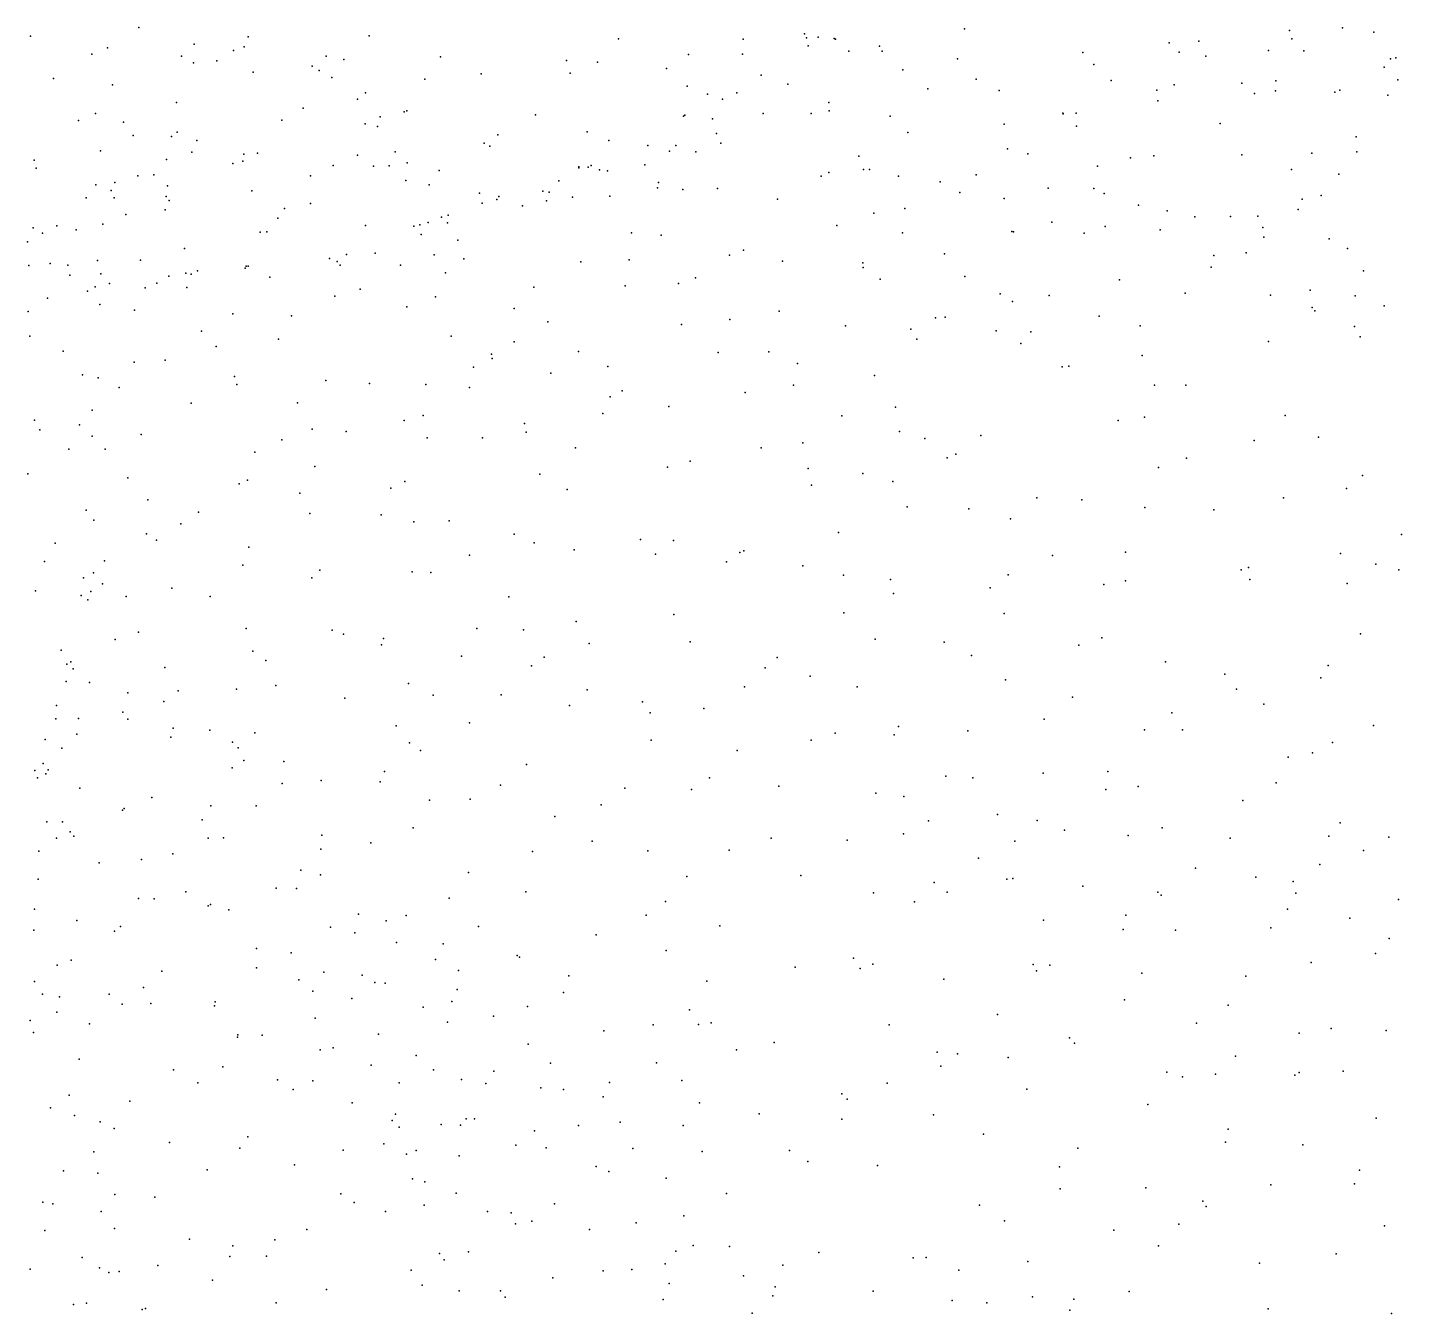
# Model space of a CAD drawing. Header units: metres. Extents: x -24.3 to 24.3, y -27.7 to 27.7.
# Drawn here: x -3.337 to -0.578, y -10.324 to -7.744 of the extents above; entities that cross this region are included whole.
import ezdxf

# ---------------------------------------------------------------- set-up
doc = ezdxf.new("R2010")
doc.units = ezdxf.units.M

msp = doc.modelspace()

# ---------------------------------------------------------------- linework, layer by layer
for p in [(-3.1134, -7.7437, 16.7737), (-1.4557, -7.7461, 14.352), (-0.8031, -7.75, 1.1087), (-0.6963, -7.7444, 22.4812), (-3.3305, -7.7614, 18.4909), (-3.0019, -7.7769, 19.3228), (-2.8939, -7.7623, 16.5589), (-2.6509, -7.7604, 15.2798), (-2.1502, -7.7667, 20.5385), (-1.9, -7.7669, 20.6252), (-1.7768, -7.7564, 21.9951), (-1.7726, -7.7646, 14.2725), (-1.7491, -7.7628, 21.1506), (-1.7174, -7.7661, 22.1067), (-1.7143, -7.7672, 13.9872), (-1.0445, -7.7746, 1.0637), (-0.9848, -7.7708, 2.6105), (-0.7984, -7.7667, 2.0315), (-0.634, -7.7529, 0.9471), (-3.2074, -7.7975, 16.9002), (-3.1762, -7.7847, 0.202), (-3.0274, -7.8013, 18.7855), (-2.9235, -7.7899, 18.894), (-2.9017, -7.7827, 19.861), (-2.737, -7.8009, 15.8251), (-2.5075, -7.8027, 20.3807), (-2.0099, -7.7979, 14.9449), (-1.9009, -7.7974, 21.6946), (-1.7691, -7.7805, 14.3908), (-1.6875, -7.7915, 20.8964), (-1.6261, -7.7815, 22.2023), (-1.6208, -7.7909, 13.7932), (-1.4699, -7.8065, 20.7158), (-1.2182, -7.794, 22.3809), (-1.0245, -7.7935, 22.4129), (-0.9709, -7.8011, 22.4979), (-0.8449, -7.7899, 22.455), (-0.7742, -7.7905, 13.5602), (-0.6002, -7.8065, 22.6244), (-0.5893, -7.8047, 3.2185), (-3.0036, -7.8148, 19.5116), (-2.9564, -7.8107, 19.0075), (-2.8835, -7.8333, 20.0208), (-2.7653, -7.8216, 20.165), (-2.7509, -7.8303, 15.6574), (-2.7015, -7.8081, 16.0631), (-2.2547, -7.81, 15.0328), (-2.1922, -7.813, 14.6992), (-2.0537, -7.8258, 20.6175), (-1.5796, -7.8286, 21.291), (-1.1958, -7.8182, 13.4959), (-0.6127, -7.8235, 1.9185), (-3.2845, -7.8462, 18.6547), (-3.1663, -7.8588, 17.0359), (-2.726, -7.8439, 16.2993), (-2.5392, -7.8471, 14.9908), (-2.4261, -7.837, 15.1625), (-2.2471, -7.8354, 20.5401), (-2.0122, -7.8611, 0.6259), (-1.8639, -7.8392, 14.8669), (-1.8104, -7.8574, 21.0747), (-1.4323, -7.8473, 13.6519), (-1.1608, -7.8501, 0.849), (-1.0346, -7.8587, 13.5263), (-0.8985, -7.8554, 13.5443), (-0.8305, -7.8504, 19.9905), (-0.5858, -7.8489, 13.7387), (-2.6741, -7.8872, 20.3578), (-2.6582, -7.8745, 16.1534), (-1.9713, -7.8777, 21.6147), (-1.9414, -7.8875, 21.9543), (-1.9123, -7.8746, 21.2739), (-1.5291, -7.8671, 21.5428), (-1.3858, -7.87, 22.4135), (-1.0693, -7.8693, 20.2494), (-0.8736, -7.8762, 2.3944), (-0.8311, -7.8706, 14.1957), (-0.7123, -7.8736, 22.5016), (-0.702, -7.8695, 13.6671), (-0.6054, -7.8794, 0.7357), (-3.2005, -7.9162, 16.8713), (-3.0375, -7.8942, 19.1426), (-2.783, -7.9053, 15.4452), (-2.5806, -7.9129, 15.4279), (-2.575, -7.9111, 20.4523), (-1.8598, -7.9163, 22.1997), (-1.7637, -7.9161, 14.7696), (-1.728, -7.894, 22.2801), (-1.7272, -7.911, 14.4051), (-1.258, -7.9154, 22.1072), (-1.2576, -7.9172, 20.5963), (-1.2315, -7.9156, 13.5787), (-1.0671, -7.8911, 22.4809), (-3.2344, -7.9301, 18.8076), (-3.1443, -7.9335, 18.904), (-2.8264, -7.9296, 20.2537), (-2.6586, -7.9371, 15.6755), (-2.6343, -7.9422, 16.0278), (-2.6287, -7.923, 15.5511), (-2.3165, -7.919, 15.1394), (-2.0199, -7.9215, 21.4408), (-2.0168, -7.9198, 21.7502), (-1.9614, -7.9272, 14.9709), (-1.6045, -7.9214, 22.403), (-1.3759, -7.9379, 21.0116), (-1.2307, -7.9414, 22.4959), (-0.9421, -7.9364, 0.7905), (-3.1249, -7.9602, 16.7678), (-3.0475, -7.9624, 19.41), (-3.0363, -7.9535, 19.6078), (-2.997, -7.9707, 16.6426), (-2.3927, -7.9594, 14.7926), (-2.2133, -7.9533, 20.679), (-2.1697, -7.9706, 15.0729), (-1.9536, -7.9563, 22.1142), (-1.5692, -7.9545, 13.8967), (-0.6691, -7.9631, 22.7446), (-3.19, -7.9909, 19.0026), (-3.0067, -7.9937, 19.9315), (-2.9026, -7.9977, 16.5486), (-2.8752, -7.9962, 15.8584), (-2.6741, -8.0002, 16.3133), (-2.5986, -7.9932, 16.2087), (-2.42, -7.9758, 15.2536), (-2.4088, -7.982, 20.6151), (-2.0913, -7.9808, 21.6011), (-2.0478, -7.992, 21.9889), (-2.0348, -7.9806, 21.2213), (-1.9948, -7.9933, 21.0563), (-1.945, -7.9756, 20.9222), (-1.3692, -7.9875, 21.446), (-1.3286, -7.997, 13.6838), (-0.8985, -7.9991, 13.6509), (-0.7582, -7.9956, 13.7242), (-0.6678, -7.9931, 2.2715), (-3.3234, -8.0102, 17.1271), (-3.3193, -8.0261, 18.9582), (-3.0575, -8.0088, 19.7675), (-2.9247, -8.0168, 16.3034), (-2.9046, -8.0117, 20.3881), (-2.7233, -8.0207, 20.556), (-2.6422, -8.0223, 0.3594), (-2.6103, -8.0212, 15.8312), (-2.5742, -8.0152, 20.6081), (-2.23, -8.0232, 20.7946), (-2.2297, -8.0251, 21.348), (-2.2114, -8.024, 21.2059), (-2.2048, -8.0209, 21.4686), (-2.0971, -8.0196, 20.9151), (-1.668, -8.0016, 14.6439), (-1.1887, -8.0222, 21.8118), (-1.1224, -8.0054, 13.6269), (-1.0751, -8.0014, 22.569), (-3.1615, -8.055, 16.8347), (-3.1153, -8.0413, 19.6459), (-3.0834, -8.0395, 0.1523), (-2.7684, -8.0417, 16.4164), (-2.5775, -8.0505, 15.6534), (-2.5101, -8.0305, 15.4431), (-2.2698, -8.0515, 21.611), (-2.1884, -8.0292, 21.7338), (-2.1723, -8.031, 21.0689), (-2.0696, -8.0549, 15.0683), (-1.743, -8.0422, 0.5729), (-1.7276, -8.0346, 14.8165), (-1.6582, -8.0287, 22.4828), (-1.6463, -8.0288, 14.5128), (-1.5883, -8.0422, 14.0498), (-1.5047, -8.0534, 0.6233), (-1.4323, -8.0395, 22.5487), (-0.7993, -8.0289, 0.6349), (-0.7042, -8.0383, 3.0679), (-3.1996, -8.0595, 16.89), (-3.1689, -8.0709, 19.4583), (-3.0554, -8.0612, 20.3009), (-2.8862, -8.0714, 20.5995), (-2.53, -8.0591, 20.7261), (-2.4295, -8.0759, 15.3526), (-2.302, -8.0723, 20.8832), (-2.2894, -8.074, 0.4135), (-2.1678, -8.0821, 14.582), (-2.0718, -8.0653, 0.4742), (-2.0212, -8.069, 22.2182), (-1.9515, -8.0669, 22.336), (-1.4651, -8.0747, 13.9576), (-1.2876, -8.066, 22.5919), (-1.1958, -8.067, 13.7059), (-1.1751, -8.0771, 0.6446), (-0.7391, -8.0809, 13.8593), (-3.2193, -8.0854, 19.2506), (-3.1627, -8.0854, 20.0105), (-3.0602, -8.1096, 20.5564), (-3.0583, -8.083, 16.69), (-3.052, -8.0909, 16.6314), (-2.8208, -8.1072, 15.1908), (-2.7688, -8.0969, 20.7075), (-2.4241, -8.0959, 21.0835), (-2.3945, -8.0891, 21.4874), (-2.3902, -8.0831, 21.255), (-2.3432, -8.1013, 15.2734), (-2.2947, -8.0916, 21.7812), (-2.2427, -8.0842, 15.1937), (-1.8307, -8.0883, 22.4643), (-1.5751, -8.1066, 14.2954), (-1.3756, -8.0867, 14.2562), (-1.1064, -8.1005, 21.5737), (-0.7856, -8.1087, 20.3172), (-0.7776, -8.088, 22.0705), (-3.1856, -8.1381, 20.3195), (-3.1393, -8.1191, 16.7882), (-2.8342, -8.126, 16.4717), (-2.5324, -8.135, 21.0329), (-2.5055, -8.1245, 21.2578), (-2.4935, -8.1356, 21.5966), (-2.4923, -8.1203, 20.8808), (-1.6374, -8.1164, 14.7211), (-1.2799, -8.1343, 13.8465), (-1.0488, -8.1113, 20.8534), (-0.9928, -8.1234, 13.7734), (-0.9217, -8.1229, 22.6733), (-0.8664, -8.1224, 13.8029), (-3.3256, -8.1459, 19.3025), (-3.3064, -8.1561, 19.4267), (-3.2777, -8.1417, 19.7537), (-3.2391, -8.1498, 20.189), (-2.8695, -8.1541, 0.2139), (-2.8563, -8.1535, 20.783), (-2.6582, -8.1407, 20.8472), (-2.5611, -8.1422, 15.8023), (-2.5489, -8.1397, 21.372), (-2.5463, -8.1592, 15.9281), (-2.1244, -8.1556, 22.2083), (-2.0648, -8.1606, 22.3226), (-1.712, -8.1408, 14.8861), (-1.5802, -8.1556, 14.591), (-1.3606, -8.1533, 13.9781), (-1.3573, -8.1535, 22.6386), (-1.2153, -8.1566, 22.6478), (-1.1729, -8.1432, 14.1795), (-1.0627, -8.1499, 22.6524), (-0.8567, -8.145, 20.5459), (-0.8545, -8.1645, 21.6949), (-3.3368, -8.1738, 19.6271), (-3.0215, -8.1875, 16.1276), (-2.4726, -8.1704, 15.5159), (-1.8993, -8.1907, 22.5156), (-0.7235, -8.1675, 2.613), (-0.6863, -8.1869, 14.0153), (-3.2913, -8.217, 20.4239), (-3.2555, -8.2204, 17.1099), (-3.1965, -8.2114, 20.5721), (-3.1099, -8.2104, 20.6938), (-2.7304, -8.2075, 21.5059), (-2.7151, -8.2133, 16.356), (-2.7089, -8.2204, 21.6506), (-2.6962, -8.1992, 21.2147), (-2.6386, -8.1967, 21.0542), (-2.5879, -8.2206, 21.7218), (-2.5202, -8.1999, 0.2711), (-2.4606, -8.2079, 21.7634), (-2.2258, -8.2139, 22.1457), (-2.1285, -8.2096, 15.1654), (-1.9274, -8.2007, 15.0204), (-1.8207, -8.2124, 14.9616), (-1.6595, -8.216, 14.8088), (-1.4958, -8.1977, 14.4188), (-0.955, -8.2015, 21.1454), (-0.8903, -8.1958, 21.4665), (-3.3342, -8.2211, 16.9354), (-3.2515, -8.2408, -0.0109), (-3.1897, -8.2383, 16.9046), (-3.0527, -8.2424, 21.2266), (-3.019, -8.2366, 21.3464), (-3.0081, -8.2385, 21.0815), (-2.9953, -8.2323, 20.8805), (-2.8997, -8.2264, 21.0074), (-2.8975, -8.2225, 21.2229), (-2.8938, -8.2224, 21.463), (-2.8502, -8.2446, 21.7029), (-2.4977, -8.236, 15.6516), (-1.9954, -8.2463, 0.3498), (-1.6588, -8.2253, 14.3185), (-1.455, -8.2431, 14.3139), (-0.9605, -8.2245, 0.4637), (-0.6541, -8.2322, 22.889), (-3.2162, -8.2731, 21.5608), (-3.2011, -8.2644, 20.7625), (-3.1722, -8.2576, 21.2703), (-3.1002, -8.2659, 20.946), (-3.077, -8.2568, 21.5596), (-3.0169, -8.2654, 21.6942), (-2.6687, -8.2688, 14.8749), (-2.3201, -8.2649, 15.3496), (-2.1368, -8.2618, 22.3388), (-2.0294, -8.2574, 14.4438), (-1.6248, -8.2486, 22.6694), (-1.1442, -8.2501, 13.9694), (-0.7613, -8.2709, 21.0477), (-3.2964, -8.2869, 20.6728), (-3.1917, -8.2998, 16.635), (-2.7194, -8.2826, 21.7787), (-2.5176, -8.2845, 16.0287), (-1.3839, -8.2779, 22.6998), (-1.359, -8.2935, 14.2144), (-1.2857, -8.2812, 14.084), (-1.0123, -8.2769, 13.9654), (-0.8414, -8.2809, 14.0059), (-0.6711, -8.2821, 21.334), (-0.6127, -8.3019, 20.8394), (-3.3355, -8.3139, 21.4736), (-3.1219, -8.3112, 16.786), (-2.9244, -8.3183, 21.7868), (-2.8065, -8.3224, 16.3975), (-2.5749, -8.3041, 21.8371), (-2.3595, -8.3074, 22.0605), (-1.9267, -8.3297, 15.0403), (-1.8277, -8.3127, 22.6304), (-1.514, -8.3264, 22.7115), (-1.4945, -8.325, 14.4962), (-1.1853, -8.323, 22.734), (-0.7577, -8.3057, 22.8387), (-0.752, -8.312, 2.8626), (-2.9877, -8.3528, 16.5842), (-2.2922, -8.3345, 22.1944), (-2.0239, -8.3394, 22.5308), (-1.6942, -8.3424, 22.6968), (-1.5635, -8.3492, 14.6454), (-1.3922, -8.3521, 14.3164), (-1.3224, -8.3544, 0.3299), (-1.1029, -8.3427, 14.0562), (-0.6728, -8.3439, 14.0717), (-3.3323, -8.3631, 20.8674), (-2.9581, -8.384, 21.8861), (-2.8329, -8.3689, 21.8717), (-2.4861, -8.3633, 15.8799), (-2.36, -8.3745, 14.6099), (-1.5513, -8.3692, 0.282), (-1.3424, -8.3779, 14.1856), (-0.8454, -8.3735, 0.2562), (-0.6612, -8.3642, 22.9157), (-3.2654, -8.3935, 17.2839), (-3.0602, -8.4113, 15.2694), (-2.4055, -8.3989, 15.5814), (-2.404, -8.4081, 22.1276), (-2.2308, -8.3939, 22.3584), (-1.9504, -8.3957, 22.6222), (-1.8481, -8.3945, 0.2469), (-1.0991, -8.4016, 0.3063), (-3.2266, -8.4407, 17.1712), (-3.1228, -8.4153, 21.9253), (-2.4414, -8.4251, 0.1523), (-2.2858, -8.4375, 15.4038), (-2.1719, -8.4242, 0.2148), (-1.7905, -8.4178, 22.7024), (-1.2595, -8.4245, 22.7557), (-1.2458, -8.4234, 14.2233), (-3.1951, -8.4467, 16.0909), (-3.1529, -8.4663, 16.9165), (-2.9211, -8.4438, 15.0541), (-2.9164, -8.46, 16.3938), (-2.7379, -8.4522, 16.2237), (-2.6498, -8.4578, 21.9904), (-2.5367, -8.4598, 14.7058), (-2.4496, -8.466, 15.684), (-1.799, -8.4612, 14.9752), (-1.6359, -8.442, 14.7772), (-1.0743, -8.4615, 14.0823), (-1.011, -8.4614, 14.0956), (-2.167, -8.4847, 22.5162), (-2.1426, -8.4728, 15.2223), (-1.8956, -8.4764, 15.0428), (-3.2067, -8.5118, 17.0539), (-3.0084, -8.4973, 16.503), (-2.7949, -8.497, 22.0109), (-2.5425, -8.5223, 15.8469), (-2.1816, -8.5185, 14.5152), (-2.0489, -8.5043, 22.6154), (-1.7015, -8.5229, 22.7661), (-1.594, -8.5059, 14.6713), (-0.8116, -8.5225, 14.0729), (-3.3225, -8.5319, 16.5587), (-3.3119, -8.5511, 16.327), (-3.2324, -8.5411, 17.2754), (-2.7654, -8.5497, -0.0045), (-2.5803, -8.5321, 15.9679), (-2.339, -8.5385, 22.3177), (-1.1471, -8.5326, 14.1378), (-1.094, -8.5257, 22.7681), (-3.2066, -8.5638, 15.3658), (-3.1087, -8.5603, 22.0665), (-2.8259, -8.5708, 16.207), (-2.6971, -8.5542, 22.0543), (-2.5341, -8.567, 22.1431), (-2.423, -8.5671, 22.226), (-2.3355, -8.556, 15.4037), (-1.78, -8.5772, 14.3361), (-1.5861, -8.5543, 22.7791), (-1.5349, -8.5682, 14.5227), (-1.4224, -8.5627, 14.3604), (-0.8737, -8.5725, 0.0931), (-0.7451, -8.5656, 22.8744), (-3.2535, -8.5896, 22.0849), (-3.1805, -8.5897, 16.958), (-2.8806, -8.5956, 22.0865), (-2.2365, -8.587, 15.2567), (-1.864, -8.5874, 14.9818), (-1.4729, -8.5997, 22.7849), (-2.7601, -8.6246, 16.0945), (-2.0521, -8.6261, 22.6307), (-2.0063, -8.6138, 15.0753), (-1.7694, -8.6288, 14.9092), (-1.4906, -8.6072, 0.1177), (-1.0658, -8.6269, 14.1002), (-1.0097, -8.608, 22.7851), (-3.3359, -8.6395, -0.2319), (-3.1354, -8.6473, 16.6825), (-2.9119, -8.6595, 16.2334), (-2.8953, -8.652, 14.8931), (-2.5791, -8.6546, 15.8063), (-2.3084, -8.6398, 0.0529), (-1.763, -8.6619, 0.0764), (-1.6595, -8.6386, 14.7194), (-1.5991, -8.655, 14.59), (-0.6562, -8.6426, 13.9237), (-2.7897, -8.6782, 22.1418), (-2.6074, -8.668, 22.1533), (-2.2535, -8.6706, 22.4667), (-1.3101, -8.6876, 14.2077), (-0.8151, -8.6872, 22.8321), (-0.6885, -8.6691, 14.0648), (-3.2187, -8.7125, 17.3166), (-3.0954, -8.6918, 15.1072), (-2.9936, -8.7162, 16.2993), (-1.5706, -8.7055, 22.7778), (-1.4465, -8.7097, 14.3351), (-1.2201, -8.6913, 22.7963), (-1.0935, -8.7068, 0.0454), (-0.9548, -8.7117, 14.075), (-3.2034, -8.7322, 17.1988), (-3.0287, -8.74, -0.1865), (-2.7696, -8.7188, 16.0116), (-2.6269, -8.7217, -0.076), (-2.5612, -8.7355, 15.6773), (-2.4902, -8.7337, 22.2675), (-1.3633, -8.7298, 22.7893), (-3.0978, -8.7598, 16.4718), (-3.0778, -8.7723, 22.1896), (-2.36, -8.7601, 22.3692), (-2.1061, -8.7711, 15.0932), (-1.7084, -8.7568, 14.766), (-0.5781, -8.7609, 14.069), (-3.2813, -8.7786, 22.201), (-2.8924, -8.7864, 16.1149), (-2.3198, -8.7781, 14.58), (-2.239, -8.7919, 15.1917), (-2.0397, -8.7733, 22.6547), (-1.9067, -8.7975, 14.956), (-1.8986, -8.7937, 22.7184), (-1.132, -8.7968, 14.1186), (-0.7008, -8.7993, 22.8473), (-3.3029, -8.8154, 17.3929), (-3.1824, -8.8142, 16.6413), (-2.9042, -8.8229, 22.193), (-2.4493, -8.8028, 15.4234), (-2.0756, -8.8004, 14.4642), (-1.9334, -8.8161, -0.0268), (-1.7798, -8.8237, 14.8663), (-1.2789, -8.8029, 14.1755), (-0.8853, -8.827, 22.8124), (-0.6297, -8.8208, -0.1021), (-3.2246, -8.848, 17.0689), (-3.2043, -8.8379, 16.8072), (-2.7662, -8.8478, 15.907), (-2.7499, -8.8327, 22.1908), (-2.5644, -8.8358, 22.2445), (-2.5272, -8.8372, 15.5323), (-1.6984, -8.8424, 22.7686), (-1.6042, -8.8512, 14.2597), (-1.368, -8.8417, -0.0309), (-1.1323, -8.854, 22.8007), (-0.8998, -8.8321, 13.9888), (-0.8826, -8.8515, 14.0757), (-0.5838, -8.8322, 22.8808), (-3.3206, -8.874, -3.9214), (-3.2097, -8.8754, -3.5969), (-3.1865, -8.86, 22.2624), (-3.0471, -8.8687, 16.275), (-1.5978, -8.8795, -0.0603), (-1.404, -8.8678, 22.7851), (-1.1761, -8.8613, 14.0895), (-0.6873, -8.8597, 14.0793), (-3.2288, -8.8836, 17.2689), (-3.2153, -8.892, -2.875), (-3.1388, -8.8856, 16.4138), (-2.97, -8.8856, 14.8879), (-2.3707, -8.886, -0.1139), (-2.2349, -8.9358, 15.1529), (-2.0394, -8.9219, 22.664), (-1.698, -8.918, 14.7292), (-1.376, -8.9197, 14.2629), (-3.1136, -8.9573, 22.2665), (-2.8976, -8.9494, 22.2374), (-2.725, -8.9531, 15.7929), (-2.7026, -8.961, 14.7611), (-2.4349, -8.9499, 22.3522), (-2.3406, -8.9523, 15.2411), (-0.6603, -8.9604, 22.8259), (-3.2693, -8.9933, 17.3405), (-3.1608, -8.9719, -2.6074), (-2.6257, -8.9822, 22.2383), (-2.6223, -8.9701, 15.6159), (-2.209, -8.98, 22.5557), (-2.0062, -8.9764, 14.9955), (-1.6352, -8.971, 14.6226), (-1.4964, -8.9773, 22.7782), (-1.2257, -8.9829, 22.7876), (-1.1797, -8.9683, 14.1682), (-3.2497, -9.0169, -2.1935), (-2.8842, -8.9949, 16.0119), (-2.8584, -9.0136, -0.3128), (-2.4654, -9.0055, 15.3367), (-2.2993, -9.0071, 22.4818), (-1.8319, -9.0076, 14.348), (-1.4414, -9.0041, 14.3599), (-1.0522, -9.0169, 14.1281), (-3.2581, -9.021, 16.9015), (-3.2453, -9.0308, 16.7393), (-3.0613, -9.0282, -3.0849), (-2.3249, -9.0248, 14.5818), (-1.8557, -9.0289, 22.7358), (-1.7652, -9.0455, 14.8253), (-0.9329, -9.0413, 14.1318), (-0.7257, -9.0238, 14.1434), (-3.2589, -9.0564, 17.0541), (-3.2126, -9.058, -0.4275), (-3.0342, -9.0747, -3.3925), (-2.9172, -9.0713, 22.2222), (-2.8381, -9.0639, 15.9183), (-2.5719, -9.0601, 15.484), (-2.2129, -9.073, 15.1026), (-1.8972, -9.0666, 14.916), (-1.6712, -9.0671, 14.7238), (-1.3729, -9.0527, 14.1629), (-0.9091, -9.0717, 22.7926), (-0.74, -9.0487, 22.7921), (-3.1354, -9.079, 16.3086), (-3.063, -9.0963, 16.2038), (-2.6999, -9.0898, 22.2516), (-2.5222, -9.0835, 22.3108), (-2.3858, -9.0826, -0.2447), (-2.1018, -9.0967, 22.6418), (-1.2389, -9.0877, 14.2248), (-0.8547, -9.1014, -0.255), (-3.28, -9.1309, 16.8339), (-3.2785, -9.104, -4.3569), (-3.2341, -9.13, 16.5196), (-3.1451, -9.1176, 22.2673), (-2.2483, -9.1042, 22.5549), (-2.0863, -9.1188, -0.2325), (-1.9791, -9.1103, 22.7243), (-1.0393, -9.1192, 22.7832), (-3.1356, -9.1318, -3.9795), (-3.0445, -9.1498, -3.7545), (-2.9709, -9.1537, -2.5985), (-2.5964, -9.1452, 14.7102), (-2.4496, -9.139, 15.3057), (-1.5883, -9.1461, 14.6698), (-1.4488, -9.1548, 14.4662), (-1.2959, -9.1314, 22.7729), (-1.0942, -9.1528, -0.2724), (-1.0179, -9.1529, 14.1886), (-0.6343, -9.1447, 14.2128), (-3.3011, -9.1724, 17.3315), (-3.2377, -9.1616, -1.8583), (-3.0489, -9.1676, -2.3123), (-2.9255, -9.1776, -2.8495), (-2.8801, -9.1592, 14.8212), (-2.5697, -9.1789, 15.4966), (-2.0845, -9.1735, 15.01), (-1.7633, -9.1739, 14.8786), (-1.7154, -9.16, -0.2438), (-1.5964, -9.1631, 22.7634), (-0.7168, -9.1785, 22.7498), (-3.2679, -9.19, -4.6765), (-2.9135, -9.1889, 16.0019), (-2.5478, -9.1947, -0.3476), (-1.9122, -9.1946, 14.9438), (-0.8054, -9.2081, 13.9312), (-0.7571, -9.1991, 14.2452), (-3.3221, -9.2346, 22.228), (-3.305, -9.2205, 17.0367), (-3.2997, -9.2412, 15.0138), (-3.2952, -9.2333, 16.7534), (-2.9259, -9.229, -3.5771), (-2.9021, -9.2144, -3.163), (-2.822, -9.2165, 15.8953), (-2.6199, -9.2366, 15.5966), (-2.335, -9.2225, 15.2001), (-1.2975, -9.2403, 14.3902), (-1.1675, -9.2369, 22.7682), (-3.3168, -9.2494, 16.8712), (-2.8257, -9.2608, 22.1633), (-2.7471, -9.2547, 15.8), (-2.6289, -9.2572, 22.2539), (-2.3873, -9.2638, 22.4838), (-1.9672, -9.2495, 22.7482), (-1.8282, -9.2662, 22.7682), (-1.4931, -9.2459, 14.6413), (-1.4386, -9.2492, -0.3135), (-1.1069, -9.2668, 14.0594), (-0.8301, -9.2595, 22.7406), (-3.2314, -9.2699, 16.4764), (-3.087, -9.2888, -4.2028), (-2.5296, -9.2941, 15.4621), (-2.448, -9.2921, 15.3242), (-2.1377, -9.2702, 22.6526), (-2.0036, -9.2729, 14.9941), (-1.6334, -9.2802, 14.2608), (-1.5771, -9.2868, 14.7792), (-1.172, -9.2725, 14.3547), (-0.8969, -9.2951, 14.3136), (-3.1463, -9.314, 16.3123), (-3.1428, -9.311, -0.6986), (-2.9686, -9.3059, -0.5595), (-2.8779, -9.3055, 15.9653), (-2.1853, -9.3037, 15.0967), (-1.3892, -9.3232, 22.7615), (-3.298, -9.3377, -5.0405), (-3.2663, -9.3378, 22.189), (-2.9859, -9.3339, -1.9626), (-2.5627, -9.3494, 22.3274), (-2.2778, -9.3267, 15.1944), (-1.5275, -9.3357, 22.7701), (-1.3097, -9.335, 14.5166), (-1.0589, -9.3496, 22.7307), (-0.7013, -9.3394, 14.3831), (-3.2784, -9.3705, 16.6149), (-3.2514, -9.3578, -1.3316), (-3.2437, -9.3665, -1.0834), (-2.974, -9.3702, 16.0825), (-2.9431, -9.3697, -3.9696), (-2.7455, -9.3646, -2.6865), (-2.2033, -9.3762, 22.6663), (-1.8435, -9.3703, 14.3525), (-1.6912, -9.3745, 14.9224), (-1.5777, -9.3618, 14.8766), (-1.3546, -9.3768, 14.6537), (-1.2549, -9.3542, 22.7492), (-1.1266, -9.365, 14.4406), (-0.9224, -9.3702, 22.7164), (-0.7239, -9.3667, 22.6924), (-0.6033, -9.3683, 14.4445), (-3.3138, -9.3967, 16.741), (-3.0453, -9.4016, -1.6246), (-2.7477, -9.3925, 15.8164), (-2.6474, -9.3796, 15.6764), (-2.323, -9.3971, 22.5855), (-2.091, -9.3961, 22.7034), (-1.9277, -9.3945, 22.7734), (-0.6542, -9.3955, -0.4806), (-3.1927, -9.4197, 16.4194), (-3.1081, -9.413, 22.1191), (-2.7883, -9.4346, 22.1112), (-1.4273, -9.4107, 14.8141), (-0.9916, -9.4304, 14.4701), (-0.742, -9.4233, 14.5093), (-3.3156, -9.4524, -5.2482), (-2.7482, -9.4439, -2.3363), (-2.4513, -9.4391, 15.4024), (-2.0128, -9.4473, 15.0428), (-1.7842, -9.4456, 22.7885), (-1.5167, -9.4592, 14.9173), (-1.3703, -9.4524, 14.1521), (-1.3585, -9.4517, 22.765), (-0.8703, -9.4487, 14.5301), (-0.7954, -9.4571, 13.8441), (-3.019, -9.4781, 22.0586), (-2.8376, -9.4709, 15.9875), (-2.797, -9.4713, 14.7527), (-2.3361, -9.4783, 15.3072), (-1.6379, -9.48, 14.9508), (-1.4904, -9.4787, -0.4729), (-1.2179, -9.4671, 14.7141), (-1.0674, -9.4789, 14.0286), (-1.0605, -9.4851, 14.6446), (-0.7903, -9.4808, 14.6167), (-3.3227, -9.513, 16.853), (-3.1137, -9.4914, 16.2959), (-3.0822, -9.4921, -1.2462), (-2.9737, -9.5064, -4.3772), (-2.9694, -9.5033, 16.1553), (-2.9324, -9.5141, -0.8043), (-2.4905, -9.4909, 14.6312), (-2.056, -9.4975, 14.4529), (-1.5562, -9.4983, 22.7883), (-0.8071, -9.513, 22.6581), (-0.5839, -9.4936, 14.6817), (-3.238, -9.5356, 16.5361), (-2.6725, -9.5227, -3.342), (-2.6169, -9.5362, 22.2315), (-2.5764, -9.5256, -3.0491), (-2.0945, -9.5248, 22.7413), (-1.2972, -9.5347, 14.8895), (-1.1313, -9.525, 22.7308), (-0.6816, -9.531, 14.7389), (-3.3241, -9.5554, 16.9797), (-3.1623, -9.5571, 16.3858), (-3.1503, -9.5474, 22.0272), (-2.7285, -9.549, 22.1253), (-2.6798, -9.5607, -2.1654), (-2.4311, -9.548, 22.4867), (-2.195, -9.5647, 15.2034), (-1.9465, -9.5463, 15.0626), (-1.1369, -9.5535, 14.808), (-1.032, -9.5551, 14.7428), (-0.8402, -9.5502, -0.5719), (-0.6032, -9.5717, 13.6718), (-2.877, -9.592, -1.4687), (-2.5956, -9.5795, 15.7402), (-2.502, -9.5825, -0.6343), (-2.0545, -9.596, 15.1426), (-3.2774, -9.6256, 16.7053), (-3.2494, -9.615, 21.9434), (-2.8071, -9.6005, -4.1087), (-2.5176, -9.6138, 15.6364), (-2.3537, -9.6056, 22.5771), (-2.3487, -9.609, 15.4093), (-1.6785, -9.6112, 15.0326), (-1.6396, -9.6235, 22.8056), (-1.3177, -9.6242, 22.7559), (-1.2843, -9.6252, 14.9951), (-0.7594, -9.6201, 14.8413), (-0.6304, -9.6017, 14.8352), (-3.0671, -9.6376, -4.7598), (-2.8768, -9.6306, -1.0597), (-2.7917, -9.6545, 16.0418), (-2.7415, -9.6391, -1.7184), (-2.6649, -9.6456, 22.1772), (-2.4713, -9.6358, -2.6481), (-2.25, -9.6465, -0.6254), (-1.7952, -9.6296, 15.0701), (-1.6652, -9.6322, -0.5683), (-1.4967, -9.6531, 15.0528), (-1.3112, -9.6367, -0.5936), (-1.0993, -9.6415, 14.8977), (-0.8904, -9.6471, 22.6395), (-3.3227, -9.6584, 17.2666), (-3.1037, -9.6704, 14.8489), (-2.7636, -9.6776, 21.9165), (-2.6393, -9.6598, -1.9661), (-2.6189, -9.6613, 15.8413), (-2.4742, -9.674, 22.4451), (-2.2604, -9.6803, 22.6784), (-1.9728, -9.6577, -0.5739), (-3.3068, -9.6837, 17.1127), (-3.2726, -9.6891, 21.8068), (-3.173, -9.6838, 16.4398), (-3.1467, -9.7038, -4.9751), (-3.0894, -9.7019, 21.7992), (-2.9611, -9.7066, 16.2373), (-2.9597, -9.6988, 21.7959), (-2.6856, -9.6925, -0.8139), (-2.5422, -9.7095, -3.5762), (-2.4851, -9.6984, -3.315), (-2.333, -9.7084, 15.4882), (-1.1343, -9.6947, 22.7161), (-0.926, -9.7053, 14.9693), (-3.3314, -9.7361, 17.365), (-3.2779, -9.7197, 16.8179), (-2.7589, -9.7315, -1.2217), (-2.4009, -9.7277, 22.532), (-2.0077, -9.7146, 22.7816), (-1.3891, -9.7241, 15.1073), (-3.3244, -9.7601, 21.6581), (-3.2121, -9.7428, 16.5742), (-2.9148, -9.7651, -4.5941), (-2.8656, -9.7655, 16.1825), (-2.6319, -9.7636, 22.0981), (-2.4933, -9.7396, 15.7268), (-2.1797, -9.7568, 22.7304), (-2.0804, -9.7451, 15.2663), (-1.9895, -9.7445, 14.407), (-1.9644, -9.7407, 15.1933), (-1.607, -9.7447, 15.1407), (-0.9894, -9.7414, 22.6428), (-0.7833, -9.7616, 15.0345), (-0.7191, -9.7527, 22.5444), (-0.6088, -9.7562, 15.0785), (-2.9152, -9.7695, 21.6978), (-2.7232, -9.7911, 16.0553), (-2.3318, -9.7836, -2.5102), (-1.8378, -9.7802, 15.1754), (-1.2449, -9.7713, 22.7389), (-1.2345, -9.7818, 15.1277), (-3.2333, -9.8139, 16.7114), (-2.7493, -9.7949, 21.8082), (-2.5561, -9.8064, 15.8867), (-1.9135, -9.7951, 22.7942), (-1.5102, -9.7996, 22.7918), (-1.4699, -9.8034, 15.1641), (-1.3677, -9.8108, 22.7622), (-0.9117, -9.8079, 15.0867), (-3.0438, -9.8352, 16.416), (-2.9448, -9.8291, 16.3101), (-2.647, -9.8257, 21.957), (-2.5216, -9.8355, -1.7547), (-2.4004, -9.8383, -2.1195), (-2.2864, -9.8219, -2.8739), (-2.0738, -9.821, 22.7619), (-1.5033, -9.8281, 14.1958), (-1.0491, -9.8399, 13.8996), (-0.9518, -9.844, -0.6951), (-0.7922, -9.8458, 22.5261), (-0.7838, -9.8406, 13.7126), (-0.6955, -9.8383, 15.0884), (-2.995, -9.8613, 21.6172), (-2.8345, -9.8555, 21.6238), (-2.8032, -9.8747, 16.1984), (-2.7636, -9.8575, -4.3864), (-2.5908, -9.8615, -1.5086), (-2.4657, -9.8547, 22.4691), (-2.4166, -9.8628, 14.5594), (-2.3061, -9.8714, -3.3117), (-2.2609, -9.8746, 22.6708), (-2.1684, -9.8605, 15.4294), (-2.0228, -9.8565, 15.3266), (-1.6107, -9.8619, 15.2075), (-1.3302, -9.8742, 15.1904), (-1.0176, -9.8493, 15.1244), (-3.2534, -9.8864, 16.9304), (-3.1312, -9.8983, 16.5758), (-2.6848, -9.9016, 21.6193), (-2.1812, -9.8896, 14.4647), (-1.9877, -9.9018, -0.7333), (-1.7015, -9.8838, 14.2789), (-1.6909, -9.894, 22.8132), (-3.2909, -9.9118, 17.5043), (-3.2423, -9.9272, 17.068), (-2.5981, -9.9246, 22.0273), (-1.8677, -9.9236, 22.7943), (-1.5175, -9.9256, 22.7859), (-1.0877, -9.9047, 22.6611), (-3.191, -9.94, 16.7501), (-3.1628, -9.9531, 14.8391), (-2.6047, -9.9369, 16.0952), (-2.5907, -9.9507, 21.7572), (-2.5065, -9.9448, 15.9576), (-2.4676, -9.9462, -3.864), (-2.456, -9.9334, -1.0273), (-2.4393, -9.9338, 15.8553), (-2.3186, -9.958, 15.6993), (-2.2302, -9.9468, 15.576), (-2.1469, -9.9402, 22.7282), (-2.0203, -9.947, 15.4057), (-1.7017, -9.9341, 15.2649), (-0.9259, -9.9547, 22.5589), (-0.6289, -9.932, 22.4201), (-3.0516, -9.9809, -5.1094), (-2.8947, -9.9698, 21.5269), (-2.6216, -9.984, 21.5413), (-2.3564, -9.9862, -1.8355), (-1.4173, -9.9647, 15.2511), (-0.9316, -9.9808, 15.1578), (-0.7762, -9.9856, -0.7458), (-3.2034, -9.9998, -5.362), (-2.9106, -9.9925, 16.3947), (-2.7032, -9.9967, 14.6553), (-2.5758, -10.0048, 21.8926), (-2.5563, -9.997, 22.2193), (-2.4699, -10.0081, 22.3788), (-2.2951, -9.9916, -3.5272), (-2.1217, -9.993, -2.8996), (-1.9821, -9.9991, 22.7568), (-1.8068, -9.9969, 15.33), (-1.2281, -9.9924, 22.7172), (-3.2644, -10.0378, 17.6087), (-2.9758, -10.0362, 16.512), (-2.8007, -10.0259, 16.3356), (-2.1953, -10.0295, 22.6537), (-2.1699, -10.0396, -2.188), (-1.7698, -10.0191, 22.8009), (-1.6302, -10.0271, 15.3181), (-1.2649, -10.03, -0.7641), (-0.6623, -10.0368, 15.1715), (-3.1957, -10.0425, 21.4454), (-2.5636, -10.0543, 22.1119), (-2.539, -10.0604, 16.1449), (-2.0545, -10.0526, 15.5232), (-0.8405, -10.0664, 15.1526), (-0.6722, -10.0639, 22.3526), (-3.1612, -10.0858, 16.9732), (-3.0812, -10.0909, 16.744), (-2.7076, -10.0843, -4.5521), (-2.476, -10.0826, -1.3118), (-1.9331, -10.0834, 15.4674), (-1.2635, -10.0742, 13.9753), (-1.0912, -10.0722, 15.2034), (-3.3059, -10.1007, -5.5843), (-3.286, -10.1045, 21.3756), (-3.1888, -10.1197, 17.355), (-2.6808, -10.1016, 21.4756), (-2.6177, -10.1193, 16.2712), (-2.5402, -10.1067, 21.8337), (-2.4135, -10.1195, 16.0534), (-2.3654, -10.1221, 22.4304), (-2.2785, -10.1043, 22.5413), (-1.4256, -10.1072, 15.3051), (-0.977, -10.0986, -0.7878), (-0.97, -10.1097, 15.1727), (-2.357, -10.1445, -1.5158), (-2.3243, -10.1391, 15.9605), (-2.1146, -10.1424, 22.6498), (-2.0189, -10.1284, -2.3816), (-1.3753, -10.1384, 22.7375), (-1.0251, -10.1453, 22.5457), (-0.6123, -10.1483, 15.1755), (-3.3022, -10.158, 17.8393), (-3.1618, -10.1537, 17.1076), (-3.0117, -10.1752, 21.4302), (-2.84, -10.1764, 16.4994), (-2.7758, -10.1555, -4.7879), (-2.2086, -10.1556, 15.7664), (-1.1556, -10.157, 22.6245), (-2.9243, -10.1886, 16.615), (-2.5093, -10.2042, 21.9045), (-2.4512, -10.2005, 22.2181), (-2.035, -10.1992, -3.4365), (-2.0002, -10.1879, 15.606), (-1.9272, -10.1901, -2.7113), (-1.7478, -10.2019, 22.7477), (-1.0658, -10.1884, 15.201), (-0.7096, -10.2047, 22.2684), (-3.2273, -10.2122, 17.7559), (-3.1922, -10.2328, 21.328), (-3.0752, -10.228, 16.9568), (-2.9306, -10.21, -5.1405), (-2.8572, -10.2091, 21.433), (-2.4999, -10.2166, 16.2621), (-2.0565, -10.2244, -0.9834), (-1.8201, -10.2276, 14.2527), (-1.5589, -10.2124, 22.7553), (-1.5325, -10.212, 15.4007), (-1.3285, -10.2198, 15.3047), (-0.8632, -10.2234, 22.3577), (-3.3311, -10.2356, 18.034), (-3.1733, -10.2421, 17.5431), (-3.153, -10.2403, 17.3936), (-2.965, -10.2576, 16.7867), (-2.5665, -10.2372, 21.5059), (-2.2817, -10.2528, 22.4406), (-2.181, -10.239, 15.8471), (-2.1232, -10.2362, -3.7289), (-1.8995, -10.2487, 22.7119), (-1.467, -10.2372, 14.0765), (-2.7363, -10.2758, 21.4513), (-2.5442, -10.2674, 14.5387), (-2.4702, -10.2786, 22.0328), (-2.3873, -10.2787, -4.1588), (-2.0482, -10.2641, 22.6259), (-1.8406, -10.2889, -3.115), (-1.8358, -10.2709, 15.5694), (-1.6387, -10.2798, 15.462), (-1.125, -10.2804, 22.5623), (-3.2443, -10.3059, -5.5414), (-3.2186, -10.3035, 17.9194), (-3.1065, -10.3164, 17.2332), (-3.0996, -10.314, 14.7519), (-2.8375, -10.3026, 16.6256), (-2.3775, -10.2914, 22.2499), (-2.0607, -10.2963, 15.7848), (-1.4802, -10.2983, 22.7231), (-1.411, -10.3029, 15.3839), (-1.3187, -10.291, 22.67), (-1.2359, -10.2952, -0.8343), (-0.8458, -10.3152, 13.6056), (-1.8819, -10.3237, -2.3834), (-1.2441, -10.3179, 15.2954), (-0.5979, -10.3243, 13.4261)]:
    msp.add_point(p)

doc.saveas('drawing.dxf')
